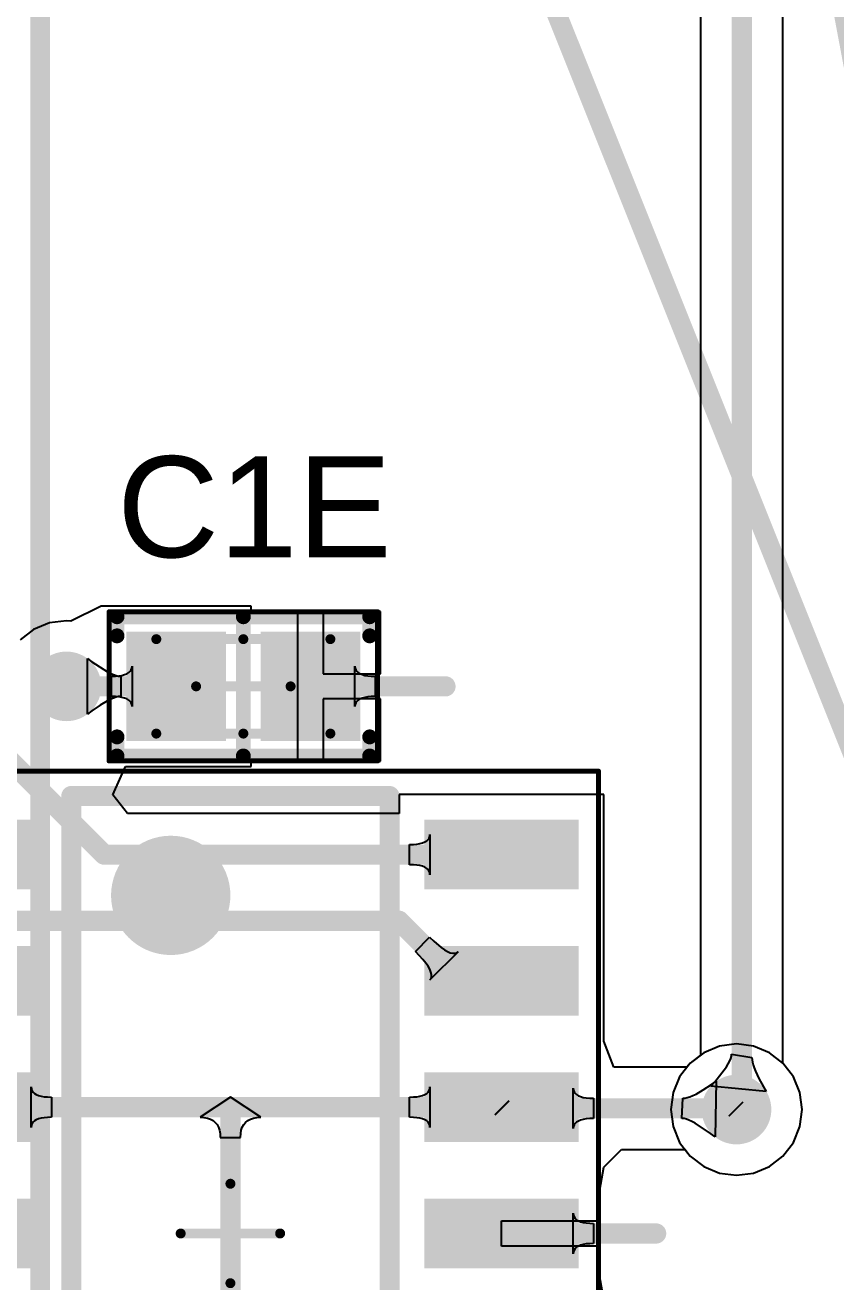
# Model space of a CAD drawing. Header units: inches. Extents: x -0.14 to 3.29, y -0.08 to 7.88.
# Drawn here: x 1.5688 to 1.8897, y 2.9239 to 3.4215 of the extents above; entities that cross this region are included whole.
import ezdxf

# ---------------------------------------------------------------- set-up
doc = ezdxf.new("R2010")
doc.units = ezdxf.units.IN
doc.header["$MEASUREMENT"] = 0
for name, color, linetype in [('Bottom Layer', 5, 'Continuous'), ('PCBD Notes', 76, 'Continuous'), ('Top 3D Body', 56, 'Continuous'), ('Top Courtyard', 56, 'Continuous'), ('Top Layer', 1, 'Continuous'), ('Top Overlay', 2, 'Continuous'), ('Top Paste', 8, 'Continuous'), ('Top Solder', 216, 'Continuous'), ('Via Holes', 16, 'Continuous')]:
    doc.layers.add(name, color=color, linetype=linetype)
doc.styles.add('Arial', font='', dxfattribs={"height": 0.2})
doc.styles.get('Arial').set_extended_font_data('Arial')

# ---------------------------------------------------------------- blocks, each defined once
blk = doc.blocks.new('34355DA5_B1DA_47C2_A88A_ECF82120A4F7_255')
at = {"layer": 'Top Layer'}
for points in [[(-0.13583, 0.13819), (-0.13583, 0.16181), (-0.07874, 0.16181), (-0.07874, 0.13819)], [(0.07874, 0.13819), (0.07874, 0.16181), (0.13583, 0.16181), (0.13583, 0.13819)], [(-0.13583, 0.08819), (-0.13583, 0.11181), (-0.07874, 0.11181), (-0.07874, 0.08819)], [(0.07874, 0.08819), (0.07874, 0.11181), (0.13583, 0.11181), (0.13583, 0.08819)], [(-0.13583, 0.03819), (-0.13583, 0.06181), (-0.07874, 0.06181), (-0.07874, 0.03819)], [(0.07874, 0.03819), (0.07874, 0.06181), (0.13583, 0.06181), (0.13583, 0.03819)], [(-0.13583, -0.01181), (-0.13583, 0.01181), (-0.07874, 0.01181), (-0.07874, -0.01181)], [(0.07874, -0.01181), (0.07874, 0.01181), (0.13583, 0.01181), (0.13583, -0.01181)], [(-0.13583, -0.06181), (-0.13583, -0.03819), (-0.07874, -0.03819), (-0.07874, -0.06181)], [(0.07874, -0.06181), (0.07874, -0.03819), (0.13583, -0.03819), (0.13583, -0.06181)], [(-0.13583, -0.11181), (-0.13583, -0.08819), (-0.07874, -0.08819), (-0.07874, -0.11181)], [(0.07874, -0.11181), (0.07874, -0.08819), (0.13583, -0.08819), (0.13583, -0.11181)], [(-0.13583, -0.16181), (-0.13583, -0.13819), (-0.07874, -0.13819), (-0.07874, -0.16181)], [(0.07874, -0.16181), (0.07874, -0.13819), (0.13583, -0.13819), (0.13583, -0.16181)]]:
    blk.add_hatch(color=1, dxfattribs=at).paths.add_polyline_path(points)
at = {"layer": 'Top Paste'}
for points in [[(-0.13583, 0.13819), (-0.13583, 0.16181), (-0.07874, 0.16181), (-0.07874, 0.13819)], [(0.07874, 0.13819), (0.07874, 0.16181), (0.13583, 0.16181), (0.13583, 0.13819)], [(-0.13583, 0.08819), (-0.13583, 0.11181), (-0.07874, 0.11181), (-0.07874, 0.08819)], [(0.07874, 0.08819), (0.07874, 0.11181), (0.13583, 0.11181), (0.13583, 0.08819)], [(-0.13583, 0.03819), (-0.13583, 0.06181), (-0.07874, 0.06181), (-0.07874, 0.03819)], [(0.07874, 0.03819), (0.07874, 0.06181), (0.13583, 0.06181), (0.13583, 0.03819)], [(-0.13583, -0.01181), (-0.13583, 0.01181), (-0.07874, 0.01181), (-0.07874, -0.01181)], [(0.07874, -0.01181), (0.07874, 0.01181), (0.13583, 0.01181), (0.13583, -0.01181)], [(-0.13583, -0.06181), (-0.13583, -0.03819), (-0.07874, -0.03819), (-0.07874, -0.06181)], [(0.07874, -0.06181), (0.07874, -0.03819), (0.13583, -0.03819), (0.13583, -0.06181)], [(-0.13583, -0.11181), (-0.13583, -0.08819), (-0.07874, -0.08819), (-0.07874, -0.11181)], [(0.07874, -0.11181), (0.07874, -0.08819), (0.13583, -0.08819), (0.13583, -0.11181)], [(-0.13583, -0.16181), (-0.13583, -0.13819), (-0.07874, -0.13819), (-0.07874, -0.16181)], [(0.07874, -0.16181), (0.07874, -0.13819), (0.13583, -0.13819), (0.13583, -0.16181)]]:
    blk.add_hatch(color=8, dxfattribs=at).paths.add_polyline_path(points)
at = {"layer": 'Top Solder'}
for points in [[(-0.13779, 0.13622), (-0.13779, 0.16378), (-0.07677, 0.16378), (-0.07677, 0.13622)], [(0.07677, 0.13622), (0.07677, 0.16378), (0.1378, 0.16378), (0.1378, 0.13622)], [(-0.13779, 0.08622), (-0.13779, 0.11378), (-0.07677, 0.11378), (-0.07677, 0.08622)], [(0.07677, 0.08622), (0.07677, 0.11378), (0.1378, 0.11378), (0.1378, 0.08622)], [(-0.13779, 0.03622), (-0.13779, 0.06378), (-0.07677, 0.06378), (-0.07677, 0.03622)], [(0.07677, 0.03622), (0.07677, 0.06378), (0.1378, 0.06378), (0.1378, 0.03622)], [(-0.13779, -0.01378), (-0.13779, 0.01378), (-0.07677, 0.01378), (-0.07677, -0.01378)], [(0.07677, -0.01378), (0.07677, 0.01378), (0.1378, 0.01378), (0.1378, -0.01378)], [(-0.13779, -0.06378), (-0.13779, -0.03622), (-0.07677, -0.03622), (-0.07677, -0.06378)], [(0.07677, -0.06378), (0.07677, -0.03622), (0.1378, -0.03622), (0.1378, -0.06378)], [(-0.13779, -0.11378), (-0.13779, -0.08622), (-0.07677, -0.08622), (-0.07677, -0.11378)], [(0.07677, -0.11378), (0.07677, -0.08622), (0.1378, -0.08622), (0.1378, -0.11378)], [(-0.13779, -0.16378), (-0.13779, -0.13622), (-0.07677, -0.13622), (-0.07677, -0.16378)], [(0.07677, -0.16378), (0.07677, -0.13622), (0.1378, -0.13622), (0.1378, -0.16378)]]:
    blk.add_hatch(color=216, dxfattribs=at).paths.add_polyline_path(points)
at = {"layer": 'Top Courtyard'}
for points in [[(-0.14567, 0.18307, 0.00197, 0.00197, 0), (0.14567, 0.18307, 0.00197, 0.00197, 0)], [(-0.14567, -0.18307, 0.00197, 0.00197, 0), (-0.14567, 0.18307, 0.00197, 0.00197, 0)], [(0.14567, -0.18307, 0.00197, 0.00197, 0), (0.14567, 0.18307, 0.00197, 0.00197, 0)], [(0, -0.01968, 0.00394, 0.00394, 0), (0, 0.01969, 0.00394, 0.00394, 0)], [(-0.01968, 0, 0.00394, 0.00394, 0), (0.01969, 0, 0.00394, 0.00394, 0)], [(-0.14567, -0.18307, 0.00197, 0.00197, 0), (0.14567, -0.18307, 0.00197, 0.00197, 0)]]:
    blk.add_lwpolyline(points, format="xyseb", dxfattribs=at)
for points in [[(-0.14616, 0.18307, 0.000984, 0.000984, 1), (-0.14518, 0.18307, 0.000984, 0.000984, 1)], [(-0.14616, 0.18307, 0.000984, 0.000984, 1), (-0.14518, 0.18307, 0.000984, 0.000984, 1)], [(0.14518, 0.18307, 0.000984, 0.000984, 1), (0.14616, 0.18307, 0.000984, 0.000984, 1)], [(0.14518, 0.18307, 0.000984, 0.000984, 1), (0.14616, 0.18307, 0.000984, 0.000984, 1)], [(-0.00098, 0.01969, 0.00197, 0.00197, 1), (0.00099, 0.01969, 0.00197, 0.00197, 1)], [(-0.02067, 0, 0.00197, 0.00197, 1), (-0.0187, 0, 0.00197, 0.00197, 1)], [(0.0187, 0, 0.00197, 0.00197, 1), (0.02067, 0, 0.00197, 0.00197, 1)], [(-0.00098, -0.01968, 0.00197, 0.00197, 1), (0.00099, -0.01968, 0.00197, 0.00197, 1)], [(-0.14616, -0.18307, 0.000984, 0.000984, 1), (-0.14518, -0.18307, 0.000984, 0.000984, 1)], [(-0.14616, -0.18307, 0.000984, 0.000984, 1), (-0.14518, -0.18307, 0.000984, 0.000984, 1)], [(0.14518, -0.18307, 0.000984, 0.000984, 1), (0.14616, -0.18307, 0.000984, 0.000984, 1)], [(0.14518, -0.18307, 0.000984, 0.000984, 1), (0.14616, -0.18307, 0.000984, 0.000984, 1)]]:
    blk.add_lwpolyline(points, format="xyseb", close=True, dxfattribs=at)
at = {"layer": 'Top Overlay'}
for points in [[(-0.10236, 0.18346, 0.00984, 0.00984, 1), (-0.1122, 0.18346, 0.00984, 0.00984, 1)], [(-0.11467, 0.18346, 0.00492, 0.00492, 1), (-0.10974, 0.18346, 0.00492, 0.00492, 1)], [(-0.10482, 0.18346, 0.00492, 0.00492, 1), (-0.0999, 0.18346, 0.00492, 0.00492, 1)], [(-0.06496, 0.17323, 0.00394, 0.00394, 1), (-0.06102, 0.17323, 0.00394, 0.00394, 1)], [(-0.06496, 0.17323, 0.00394, 0.00394, 1), (-0.06102, 0.17323, 0.00394, 0.00394, 1)], [(0.06103, 0.17323, 0.00394, 0.00394, 1), (0.06496, 0.17323, 0.00394, 0.00394, 1)], [(0.06103, 0.17323, 0.00394, 0.00394, 1), (0.06496, 0.17323, 0.00394, 0.00394, 1)], [(-0.01181, 0.13386, 0.02362, 0.02362, 1), (-0.03543, 0.13386, 0.02362, 0.02362, 1)], [(-0.04134, 0.13386, 0.01181, 0.01181, 1), (-0.02953, 0.13386, 0.01181, 0.01181, 1)], [(-0.01772, 0.13386, 0.01181, 0.01181, 1), (-0.00591, 0.13386, 0.01181, 0.01181, 1)], [(-0.06496, -0.17323, 0.00394, 0.00394, 1), (-0.06102, -0.17323, 0.00394, 0.00394, 1)], [(-0.06496, -0.17323, 0.00394, 0.00394, 1), (-0.06102, -0.17323, 0.00394, 0.00394, 1)], [(0.06103, -0.17323, 0.00394, 0.00394, 1), (0.06496, -0.17323, 0.00394, 0.00394, 1)], [(0.06103, -0.17323, 0.00394, 0.00394, 1), (0.06496, -0.17323, 0.00394, 0.00394, 1)]]:
    blk.add_lwpolyline(points, format="xyseb", close=True, dxfattribs=at)
for points in [[(-0.06299, 0.17323, 0.00787, 0.00787, 0), (0.06299, 0.17323, 0.00787, 0.00787, 0)], [(-0.06299, -0.17323, 0.00787, 0.00787, 0), (-0.06299, 0.17323, 0.00787, 0.00787, 0)], [(0.06299, -0.17323, 0.00787, 0.00787, 0), (0.06299, 0.17323, 0.00787, 0.00787, 0)], [(-0.06299, -0.17323, 0.00787, 0.00787, 0), (0.06299, -0.17323, 0.00787, 0.00787, 0)]]:
    blk.add_lwpolyline(points, format="xyseb", dxfattribs=at)
blk = doc.blocks.new('CAP_0603_1608_470')
at = {"layer": 'Top Layer'}
for points in [[(-0.04429, -0.01969), (-0.04429, 0.01968), (-0.00886, 0.01968), (-0.00886, -0.01969)], [(0.00886, -0.01969), (0.00886, 0.01968), (0.04429, 0.01968), (0.04429, -0.01969)]]:
    blk.add_hatch(color=1, dxfattribs=at).paths.add_polyline_path(points)
at = {"layer": 'Top Paste'}
for points in [[(-0.04429, -0.01969), (-0.04429, 0.01968), (-0.00886, 0.01968), (-0.00886, -0.01969)], [(0.00886, -0.01969), (0.00886, 0.01968), (0.04429, 0.01968), (0.04429, -0.01969)]]:
    blk.add_hatch(color=8, dxfattribs=at).paths.add_polyline_path(points)
at = {"layer": 'Top Solder'}
for points in [[(-0.04626, -0.02165), (-0.04626, 0.02165), (-0.00689, 0.02165), (-0.00689, -0.02165)], [(0.00689, -0.02165), (0.00689, 0.02165), (0.04626, 0.02165), (0.04626, -0.02165)]]:
    blk.add_hatch(color=216, dxfattribs=at).paths.add_polyline_path(points)
at = {"layer": 'Top 3D Body'}
for points in [[(-0.03445, 0.0187, 0.00394, 0.00394, 0), (0.03445, 0.0187, 0.00394, 0.00394, 0)], [(-0.03445, -0.0187, 0.00394, 0.00394, 0), (-0.03445, 0.0187, 0.00394, 0.00394, 0)], [(0.03445, -0.0187, 0.00394, 0.00394, 0), (0.03445, 0.0187, 0.00394, 0.00394, 0)], [(-0.03445, -0.0187, 0.00394, 0.00394, 0), (0.03445, -0.0187, 0.00394, 0.00394, 0)]]:
    blk.add_lwpolyline(points, format="xyseb", dxfattribs=at)
for points in [[(-0.03543, 0.0187, 0.00197, 0.00197, 1), (-0.03346, 0.0187, 0.00197, 0.00197, 1)], [(-0.03543, 0.0187, 0.00197, 0.00197, 1), (-0.03346, 0.0187, 0.00197, 0.00197, 1)], [(0.03347, 0.0187, 0.00197, 0.00197, 1), (0.03543, 0.0187, 0.00197, 0.00197, 1)], [(0.03347, 0.0187, 0.00197, 0.00197, 1), (0.03543, 0.0187, 0.00197, 0.00197, 1)], [(-0.03543, -0.0187, 0.00197, 0.00197, 1), (-0.03346, -0.0187, 0.00197, 0.00197, 1)], [(-0.03543, -0.0187, 0.00197, 0.00197, 1), (-0.03346, -0.0187, 0.00197, 0.00197, 1)], [(0.03347, -0.0187, 0.00197, 0.00197, 1), (0.03543, -0.0187, 0.00197, 0.00197, 1)], [(0.03347, -0.0187, 0.00197, 0.00197, 1), (0.03543, -0.0187, 0.00197, 0.00197, 1)]]:
    blk.add_lwpolyline(points, format="xyseb", close=True, dxfattribs=at)
at = {"layer": 'Top Courtyard'}
for points in [[(-0.05315, 0.02953, 0.00197, 0.00197, 0), (0.05315, 0.02953, 0.00197, 0.00197, 0)], [(-0.05315, -0.02953, 0.00197, 0.00197, 0), (-0.05315, 0.02953, 0.00197, 0.00197, 0)], [(0.05315, -0.02953, 0.00197, 0.00197, 0), (0.05315, 0.02953, 0.00197, 0.00197, 0)], [(0, -0.0187, 0.00394, 0.00394, 0), (0, 0.0187, 0.00394, 0.00394, 0)], [(-0.0187, 0, 0.00394, 0.00394, 0), (0.0187, 0, 0.00394, 0.00394, 0)], [(-0.05315, -0.02953, 0.00197, 0.00197, 0), (0.05315, -0.02953, 0.00197, 0.00197, 0)]]:
    blk.add_lwpolyline(points, format="xyseb", dxfattribs=at)
for points in [[(-0.05364, 0.02953, 0.000984, 0.000984, 1), (-0.05266, 0.02953, 0.000984, 0.000984, 1)], [(-0.05364, 0.02953, 0.000984, 0.000984, 1), (-0.05266, 0.02953, 0.000984, 0.000984, 1)], [(0.05266, 0.02953, 0.000984, 0.000984, 1), (0.05364, 0.02953, 0.000984, 0.000984, 1)], [(0.05266, 0.02953, 0.000984, 0.000984, 1), (0.05364, 0.02953, 0.000984, 0.000984, 1)], [(-0.00098, 0.0187, 0.00197, 0.00197, 1), (0.00099, 0.0187, 0.00197, 0.00197, 1)], [(-0.01968, 0, 0.00197, 0.00197, 1), (-0.01772, 0, 0.00197, 0.00197, 1)], [(0.01772, 0, 0.00197, 0.00197, 1), (0.01969, 0, 0.00197, 0.00197, 1)], [(-0.00098, -0.0187, 0.00197, 0.00197, 1), (0.00099, -0.0187, 0.00197, 0.00197, 1)], [(-0.05364, -0.02953, 0.000984, 0.000984, 1), (-0.05266, -0.02953, 0.000984, 0.000984, 1)], [(-0.05364, -0.02953, 0.000984, 0.000984, 1), (-0.05266, -0.02953, 0.000984, 0.000984, 1)], [(0.05266, -0.02953, 0.000984, 0.000984, 1), (0.05364, -0.02953, 0.000984, 0.000984, 1)], [(0.05266, -0.02953, 0.000984, 0.000984, 1), (0.05364, -0.02953, 0.000984, 0.000984, 1)]]:
    blk.add_lwpolyline(points, format="xyseb", close=True, dxfattribs=at)
at = {"layer": 'Top Overlay'}
for points in [[(-0.05, 0.02, 0.00591, 0.00591, 0), (-0.05, 0.02756, 0.00591, 0.00591, 0)], [(-0.05, 0.02756, 0.00591, 0.00591, 0), (0.05, 0.02756, 0.00591, 0.00591, 0)], [(0, -0.02756, 0.00591, 0.00591, 0), (0, 0.02756, 0.00591, 0.00591, 0)], [(0.05, 0.02, 0.00591, 0.00591, 0), (0.05, 0.02756, 0.00591, 0.00591, 0)], [(-0.05, -0.02756, 0.00591, 0.00591, 0), (-0.05, -0.02, 0.00591, 0.00591, 0)], [(0.05, -0.02756, 0.00591, 0.00591, 0), (0.05, -0.02, 0.00591, 0.00591, 0)], [(-0.05, -0.02756, 0.00591, 0.00591, 0), (0.05, -0.02756, 0.00591, 0.00591, 0)]]:
    blk.add_lwpolyline(points, format="xyseb", dxfattribs=at)
for points in [[(-0.05147, 0.02756, 0.00295, 0.00295, 1), (-0.04852, 0.02756, 0.00295, 0.00295, 1)], [(-0.05147, 0.02756, 0.00295, 0.00295, 1), (-0.04852, 0.02756, 0.00295, 0.00295, 1)], [(-0.00147, 0.02756, 0.00295, 0.00295, 1), (0.00148, 0.02756, 0.00295, 0.00295, 1)], [(0.04853, 0.02756, 0.00295, 0.00295, 1), (0.05148, 0.02756, 0.00295, 0.00295, 1)], [(0.04853, 0.02756, 0.00295, 0.00295, 1), (0.05148, 0.02756, 0.00295, 0.00295, 1)], [(-0.05147, 0.02, 0.00295, 0.00295, 1), (-0.04852, 0.02, 0.00295, 0.00295, 1)], [(0.04853, 0.02, 0.00295, 0.00295, 1), (0.05148, 0.02, 0.00295, 0.00295, 1)], [(-0.05147, -0.02, 0.00295, 0.00295, 1), (-0.04852, -0.02, 0.00295, 0.00295, 1)], [(0.04853, -0.02, 0.00295, 0.00295, 1), (0.05148, -0.02, 0.00295, 0.00295, 1)], [(-0.05147, -0.02756, 0.00295, 0.00295, 1), (-0.04852, -0.02756, 0.00295, 0.00295, 1)], [(-0.05147, -0.02756, 0.00295, 0.00295, 1), (-0.04852, -0.02756, 0.00295, 0.00295, 1)], [(-0.00147, -0.02756, 0.00295, 0.00295, 1), (0.00148, -0.02756, 0.00295, 0.00295, 1)], [(0.04853, -0.02756, 0.00295, 0.00295, 1), (0.05148, -0.02756, 0.00295, 0.00295, 1)], [(0.04853, -0.02756, 0.00295, 0.00295, 1), (0.05148, -0.02756, 0.00295, 0.00295, 1)]]:
    blk.add_lwpolyline(points, format="xyseb", close=True, dxfattribs=at)

msp = doc.modelspace()

# ---------------------------------------------------------------- hatches: boundary and pattern name
at = {"layer": 'Bottom Layer'}
h = msp.add_hatch(color=5, dxfattribs=at)
edge = h.paths.add_edge_path()
edge.add_arc((1.5852, 3.15968), 0.01378, 0, 360)
h = msp.add_hatch(color=5, dxfattribs=at)
edge = h.paths.add_edge_path()
edge.add_arc((1.85039, 2.99213), 0.01378, 0, 360)
at = {"layer": 'Top Layer'}
h = msp.add_hatch(color=1, dxfattribs=at)
edge = h.paths.add_edge_path()
edge.add_arc((1.5852, 3.15968), 0.01378, 0, 360)
h = msp.add_hatch(color=1, dxfattribs=at)
edge = h.paths.add_edge_path()
edge.add_arc((1.85039, 2.99213), 0.01378, 0, 360)
at = {"layer": 'Via Holes'}
h = msp.add_hatch(color=7, dxfattribs=at)
edge = h.paths.add_edge_path()
edge.add_arc((1.5852, 3.15968), 0.00689, 0, 360)
h = msp.add_hatch(color=7, dxfattribs=at)
edge = h.paths.add_edge_path()
edge.add_arc((1.85039, 2.99213), 0.00689, 0, 360)

# ---------------------------------------------------------------- linework, layer by layer
at = {"layer": 'Bottom Layer'}
for p, q in [((1.83615, 3.97546), (1.83615, 3.01369)), ((1.86877, 3.01052), (1.86877, 3.97546)), ((1.83201, 3.01051), (1.82788, 3.00513)), ((1.83615, 3.01369), (1.83201, 3.01051)), ((1.84639, 3.0091), (1.84714, 3.0103)), ((1.84714, 3.0103), (1.84772, 3.0114)), ((1.84772, 3.0114), (1.84813, 3.01239)), ((1.84813, 3.01239), (1.84838, 3.01327)), ((1.84838, 3.01327), (1.84846, 3.01404)), ((1.84846, 3.01404), (1.85646, 3.01277)), ((1.85646, 3.01277), (1.85652, 3.01188)), ((1.85652, 3.01188), (1.85669, 3.01089)), ((1.85669, 3.01089), (1.85697, 3.0098)), ((1.86878, 3.01051), (1.86877, 3.01052)), ((1.87291, 3.00513), (1.86878, 3.01051)), ((1.84177, 3.00316), (1.84639, 3.0091)), ((1.85697, 3.0098), (1.85737, 3.00861)), ((1.85737, 3.00861), (1.85788, 3.00732)), ((1.85788, 3.00732), (1.85924, 3.00443)), ((1.82788, 3.00513), (1.82528, 2.99886)), ((1.8402, 3.0014), (1.84177, 3.00316)), ((1.86214, 2.99933), (1.8402, 3.0014)), ((1.85924, 3.00443), (1.86106, 3.00113)), ((1.86106, 3.00113), (1.86214, 2.99933)), ((1.87551, 2.99886), (1.87291, 3.00513)), ((1.82528, 2.99886), (1.82439, 2.99213)), ((1.8764, 2.99213), (1.87551, 2.99886)), ((1.82439, 2.99213), (1.82528, 2.9854)), ((1.87551, 2.9854), (1.8764, 2.99213)), ((1.82528, 2.9854), (1.82788, 2.97912)), ((1.87291, 2.97912), (1.87551, 2.9854)), ((1.82788, 2.97912), (1.83201, 2.97374)), ((1.86878, 2.97374), (1.87291, 2.97912)), ((1.83201, 2.97374), (1.83739, 2.96961)), ((1.86339, 2.96961), (1.86878, 2.97374)), ((1.83739, 2.96961), (1.84366, 2.96701)), ((1.84366, 2.96701), (1.85039, 2.96612)), ((1.85039, 2.96612), (1.85712, 2.96701)), ((1.85712, 2.96701), (1.86339, 2.96961))]:
    msp.add_line(p, q, dxfattribs=at)
for points in [[(1.85246, 2.99419, 0.008, 0.008, 0), (1.85246, 3.99543, 0.008, 0.008, 0)], [(1.85039, 2.99213, 0.008, 0.008, 0), (1.85246, 2.99419, 0.008, 0.008, 0)]]:
    msp.add_lwpolyline(points, format="xyseb", dxfattribs=at)
for points in [[(1.84839, 2.99213, 0.004, 0.004, 1), (1.85239, 2.99213, 0.004, 0.004, 1)], [(1.85046, 2.99419, 0.004, 0.004, 1), (1.85446, 2.99419, 0.004, 0.004, 1)], [(1.85046, 2.99419, 0.004, 0.004, 1), (1.85446, 2.99419, 0.004, 0.004, 1)]]:
    msp.add_lwpolyline(points, format="xyseb", close=True, dxfattribs=at)
at = {"layer": 'PCBD Notes'}
for points in [[(0, 7.87402, 0.00787, 0.00787, 0), (3.14961, 0, 0.00787, 0.00787, 0)], [(1.08268, 7.73622, 0.00787, 0.00787, 0), (2.06693, 2.5, 0.00787, 0.00787, 0)], [(1.5748, 2.1, 0.00787, 0.00787, 0), (1.5748, 5.93701, 0.00787, 0.00787, 0)]]:
    msp.add_lwpolyline(points, format="xyseb", dxfattribs=at)
at = {"layer": 'Top Layer'}
for p, q in [((1.59891, 3.19137), (1.58691, 3.18546)), ((1.65834, 3.19137), (1.59891, 3.19137)), ((1.59891, 3.19137), (1.59891, 3.19137)), ((1.65834, 3.18937), (1.65834, 3.19137)), ((1.67677, 3.18937), (1.65834, 3.18937)), ((1.67677, 3.15968), (1.67677, 3.18937)), ((1.70949, 3.18937), (1.68677, 3.18937)), ((1.68677, 3.18937), (1.68677, 3.16468)), ((1.70949, 3.16468), (1.70949, 3.18937)), ((1.57847, 3.1848), (1.5722, 3.1822)), ((1.5852, 3.18569), (1.57847, 3.1848)), ((1.58691, 3.18546), (1.5852, 3.18569)), ((1.5722, 3.1822), (1.56681, 3.17807)), ((1.59347, 3.14867), (1.59347, 3.1707)), ((1.59347, 3.1707), (1.59529, 3.16937)), ((1.59529, 3.16937), (1.60144, 3.16544)), ((1.60144, 3.16544), (1.6027, 3.16481)), ((1.6027, 3.16481), (1.60386, 3.16432)), ((1.60822, 3.16432), (1.60912, 3.16468)), ((1.60912, 3.16468), (1.60985, 3.16512)), ((1.60985, 3.16512), (1.61041, 3.16564)), ((1.61041, 3.16564), (1.61082, 3.16624)), ((1.61082, 3.16624), (1.61106, 3.16692)), ((1.61106, 3.16692), (1.61115, 3.16768)), ((1.61115, 3.16768), (1.61115, 3.15168)), ((1.68677, 3.16468), (1.70949, 3.16468)), ((1.69937, 3.15168), (1.69937, 3.16768)), ((1.69937, 3.16768), (1.69945, 3.16692)), ((1.69945, 3.16692), (1.69969, 3.16624)), ((1.69969, 3.16624), (1.70009, 3.16564)), ((1.70009, 3.16564), (1.70065, 3.16512)), ((1.70065, 3.16512), (1.70137, 3.16468)), ((1.70137, 3.16468), (1.70225, 3.16432)), ((1.60303, 3.16368), (1.60457, 3.16372)), ((1.60303, 3.15568), (1.60303, 3.16368)), ((1.60386, 3.16432), (1.6049, 3.16396)), ((1.60457, 3.16372), (1.60595, 3.16384)), ((1.6049, 3.16396), (1.60583, 3.16375)), ((1.60583, 3.16375), (1.60665, 3.16368)), ((1.60595, 3.16384), (1.60717, 3.16404)), ((1.60665, 3.16368), (1.60665, 3.15568)), ((1.60717, 3.16404), (1.60822, 3.16432)), ((1.67677, 3.13), (1.67677, 3.15968)), ((1.70225, 3.16432), (1.70329, 3.16404)), ((1.70329, 3.16404), (1.70449, 3.16384)), ((1.70449, 3.16384), (1.70585, 3.16372)), ((1.70585, 3.16372), (1.70737, 3.16368)), ((1.70737, 3.16368), (1.70737, 3.15568)), ((1.6027, 3.15456), (1.60144, 3.15393)), ((1.60386, 3.15505), (1.6027, 3.15456)), ((1.60457, 3.15564), (1.60303, 3.15568)), ((1.6049, 3.1554), (1.60386, 3.15505)), ((1.60595, 3.15552), (1.60457, 3.15564)), ((1.60583, 3.15561), (1.6049, 3.1554)), ((1.60665, 3.15568), (1.60583, 3.15561)), ((1.60717, 3.15532), (1.60595, 3.15552)), ((1.60822, 3.15504), (1.60717, 3.15532)), ((1.60912, 3.15468), (1.60822, 3.15504)), ((1.60985, 3.15424), (1.60912, 3.15468)), ((1.70949, 3.15468), (1.68677, 3.15468)), ((1.68677, 3.15468), (1.68677, 3.13)), ((1.70137, 3.15468), (1.70065, 3.15424)), ((1.70225, 3.15504), (1.70137, 3.15468)), ((1.70329, 3.15532), (1.70225, 3.15504)), ((1.70449, 3.15552), (1.70329, 3.15532)), ((1.70585, 3.15564), (1.70449, 3.15552)), ((1.70737, 3.15568), (1.70585, 3.15564)), ((1.70949, 3.13), (1.70949, 3.15468)), ((1.59529, 3.15), (1.59347, 3.14867)), ((1.59858, 3.15225), (1.59529, 3.15)), ((1.60144, 3.15393), (1.59858, 3.15225)), ((1.61041, 3.15372), (1.60985, 3.15424)), ((1.61082, 3.15312), (1.61041, 3.15372)), ((1.61106, 3.15244), (1.61082, 3.15312)), ((1.61115, 3.15168), (1.61106, 3.15244)), ((1.69945, 3.15244), (1.69937, 3.15168)), ((1.69969, 3.15312), (1.69945, 3.15244)), ((1.70009, 3.15372), (1.69969, 3.15312)), ((1.70065, 3.15424), (1.70009, 3.15372)), ((1.65834, 3.128), (1.65834, 3.13)), ((1.65834, 3.13), (1.67677, 3.13)), ((1.68677, 3.13), (1.70949, 3.13)), ((1.60356, 3.11669), (1.60855, 3.128)), ((1.60855, 3.128), (1.65834, 3.128)), ((1.60933, 3.10938), (1.60356, 3.11669)), ((1.79791, 3.11688), (1.71682, 3.11688)), ((1.71682, 3.11688), (1.71682, 3.10938)), ((1.79791, 3.06926), (1.79791, 3.11688)), ((1.71682, 3.10938), (1.60933, 3.10938)), ((1.72873, 3.09963), (1.72898, 3.10031)), ((1.72898, 3.10031), (1.72906, 3.10107)), ((1.72906, 3.10107), (1.72906, 3.08507)), ((1.72094, 3.09707), (1.72248, 3.09711)), ((1.72094, 3.08907), (1.72094, 3.09707)), ((1.72248, 3.09711), (1.72386, 3.09723)), ((1.72386, 3.09723), (1.72508, 3.09743)), ((1.72508, 3.09743), (1.72614, 3.09771)), ((1.72614, 3.09771), (1.72703, 3.09807)), ((1.72703, 3.09807), (1.72776, 3.09851)), ((1.72776, 3.09851), (1.72833, 3.09903)), ((1.72833, 3.09903), (1.72873, 3.09963)), ((1.72248, 3.08903), (1.72094, 3.08907)), ((1.72386, 3.08891), (1.72248, 3.08903)), ((1.72508, 3.08871), (1.72386, 3.08891)), ((1.72614, 3.08843), (1.72508, 3.08871)), ((1.72703, 3.08807), (1.72614, 3.08843)), ((1.72776, 3.08763), (1.72703, 3.08807)), ((1.72833, 3.08711), (1.72776, 3.08763)), ((1.72873, 3.08651), (1.72833, 3.08711)), ((1.72898, 3.08583), (1.72873, 3.08651)), ((1.72906, 3.08507), (1.72898, 3.08583)), ((1.79791, 3.06688), (1.79791, 3.06926)), ((1.79791, 3.06926), (1.79791, 3.06926)), ((1.79791, 3.05726), (1.79791, 3.06688)), ((1.79791, 3.06688), (1.79791, 3.06688)), ((1.72328, 3.05476), (1.72894, 3.06042)), ((1.72894, 3.06042), (1.73059, 3.05882)), ((1.73059, 3.05882), (1.73355, 3.05631)), ((1.73355, 3.05631), (1.73485, 3.05539)), ((1.73485, 3.05539), (1.73604, 3.0547)), ((1.79791, 3.02888), (1.79791, 3.05726)), ((1.72625, 3.05157), (1.72328, 3.05476)), ((1.72739, 3.05015), (1.72625, 3.05157)), ((1.72831, 3.04885), (1.72739, 3.05015)), ((1.74025, 3.05464), (1.72906, 3.04345)), ((1.73604, 3.0547), (1.73711, 3.05424)), ((1.73711, 3.05424), (1.73807, 3.054)), ((1.73807, 3.054), (1.73891, 3.05399)), ((1.73891, 3.05399), (1.73964, 3.0542)), ((1.73964, 3.0542), (1.74025, 3.05464)), ((1.729, 3.04766), (1.72831, 3.04885)), ((1.72946, 3.04659), (1.729, 3.04766)), ((1.7297, 3.04563), (1.72946, 3.04659)), ((1.72971, 3.04479), (1.7297, 3.04563)), ((1.72906, 3.04345), (1.7295, 3.04406)), ((1.7295, 3.04406), (1.72971, 3.04479)), ((1.79791, 3.01926), (1.79791, 3.02888)), ((1.80189, 3.00891), (1.79791, 3.01926)), ((1.84366, 3.01724), (1.83739, 3.01464)), ((1.85039, 3.01813), (1.84366, 3.01724)), ((1.85712, 3.01724), (1.85039, 3.01813)), ((1.86339, 3.01464), (1.85712, 3.01724)), ((1.83201, 3.01051), (1.83078, 3.00891)), ((1.83739, 3.01464), (1.83201, 3.01051)), ((1.86878, 3.01051), (1.86339, 3.01464)), ((1.87291, 3.00513), (1.86878, 3.01051)), ((1.83078, 3.00891), (1.80189, 3.00891)), ((1.57122, 2.98507), (1.57122, 3.00107)), ((1.57122, 3.00107), (1.5713, 3.00031)), ((1.5713, 3.00031), (1.57154, 2.99963)), ((1.72873, 2.99963), (1.72898, 3.00031)), ((1.72898, 3.00031), (1.72906, 3.00107)), ((1.72906, 3.00107), (1.72906, 2.98507)), ((1.78579, 2.9846), (1.78579, 3.0006)), ((1.78579, 3.0006), (1.78587, 2.99984)), ((1.83723, 2.99989), (1.84054, 3.00204)), ((1.84054, 3.00204), (1.84236, 3.00332)), ((1.84236, 3.00332), (1.84188, 2.98129)), ((1.87551, 2.99886), (1.87291, 3.00513)), ((1.57154, 2.99963), (1.57194, 2.99903)), ((1.57194, 2.99903), (1.5725, 2.99851)), ((1.5725, 2.99851), (1.57322, 2.99807)), ((1.57322, 2.99807), (1.5741, 2.99771)), ((1.5741, 2.99771), (1.57514, 2.99743)), ((1.57514, 2.99743), (1.57634, 2.99723)), ((1.57634, 2.99723), (1.5777, 2.99711)), ((1.5777, 2.99711), (1.57922, 2.99707)), ((1.57922, 2.99707), (1.57922, 2.98907)), ((1.65008, 2.99707), (1.63808, 2.98907)), ((1.66208, 2.98907), (1.65008, 2.99707)), ((1.65008, 2.99707), (1.65008, 2.99707)), ((1.65008, 2.99707), (1.65008, 2.99707)), ((1.65008, 2.99707), (1.65008, 2.99707)), ((1.65008, 2.99707), (1.65008, 2.99707)), ((1.65008, 2.99707), (1.65008, 2.99707)), ((1.65008, 2.99707), (1.65008, 2.99707)), ((1.65008, 2.99707), (1.65008, 2.99707)), ((1.65008, 2.99707), (1.65008, 2.99707)), ((1.65008, 2.99707), (1.65008, 2.99707)), ((1.65008, 2.99707), (1.65008, 2.99707)), ((1.72094, 2.99707), (1.72248, 2.99711)), ((1.72094, 2.98907), (1.72094, 2.99707)), ((1.72248, 2.99711), (1.72386, 2.99723)), ((1.72386, 2.99723), (1.72508, 2.99743)), ((1.72508, 2.99743), (1.72614, 2.99771)), ((1.72614, 2.99771), (1.72703, 2.99807)), ((1.72703, 2.99807), (1.72776, 2.99851)), ((1.72776, 2.99851), (1.72833, 2.99903)), ((1.72833, 2.99903), (1.72873, 2.99963)), ((1.78587, 2.99984), (1.78611, 2.99916)), ((1.78611, 2.99916), (1.78651, 2.99856)), ((1.78651, 2.99856), (1.78707, 2.99804)), ((1.78707, 2.99804), (1.78779, 2.9976)), ((1.78779, 2.9976), (1.78867, 2.99724)), ((1.78867, 2.99724), (1.78971, 2.99696)), ((1.78971, 2.99696), (1.79091, 2.99676)), ((1.79091, 2.99676), (1.79227, 2.99664)), ((1.79227, 2.99664), (1.79379, 2.9966)), ((1.79379, 2.9966), (1.79379, 2.9886)), ((1.82881, 2.9886), (1.82909, 2.9966)), ((1.82909, 2.9966), (1.82993, 2.99667)), ((1.82993, 2.99667), (1.83087, 2.99687)), ((1.83087, 2.99687), (1.83193, 2.9972)), ((1.83193, 2.9972), (1.83309, 2.99767)), ((1.83309, 2.99767), (1.83436, 2.99828)), ((1.83436, 2.99828), (1.83723, 2.99989)), ((1.8764, 2.99213), (1.87551, 2.99886)), ((1.87551, 2.9854), (1.8764, 2.99213)), ((1.5713, 2.98583), (1.57122, 2.98507)), ((1.57154, 2.98651), (1.5713, 2.98583)), ((1.57194, 2.98711), (1.57154, 2.98651)), ((1.5725, 2.98763), (1.57194, 2.98711)), ((1.57322, 2.98807), (1.5725, 2.98763)), ((1.5741, 2.98843), (1.57322, 2.98807)), ((1.57514, 2.98871), (1.5741, 2.98843)), ((1.57634, 2.98891), (1.57514, 2.98871)), ((1.5777, 2.98903), (1.57634, 2.98891)), ((1.57922, 2.98907), (1.5777, 2.98903)), ((1.63808, 2.98907), (1.6396, 2.98899)), ((1.6396, 2.98899), (1.64096, 2.98875)), ((1.64096, 2.98875), (1.64216, 2.98835)), ((1.64216, 2.98835), (1.6432, 2.98779)), ((1.6432, 2.98779), (1.64408, 2.98707)), ((1.64408, 2.98707), (1.6448, 2.98619)), ((1.6448, 2.98619), (1.64536, 2.98515)), ((1.6548, 2.98515), (1.65536, 2.98619)), ((1.65536, 2.98619), (1.65608, 2.98707)), ((1.65608, 2.98707), (1.65696, 2.98779)), ((1.65696, 2.98779), (1.658, 2.98835)), ((1.658, 2.98835), (1.6592, 2.98875)), ((1.6592, 2.98875), (1.66056, 2.98899)), ((1.66056, 2.98899), (1.66208, 2.98907)), ((1.72248, 2.98903), (1.72094, 2.98907)), ((1.72386, 2.98891), (1.72248, 2.98903)), ((1.72508, 2.98871), (1.72386, 2.98891)), ((1.72614, 2.98843), (1.72508, 2.98871)), ((1.72703, 2.98807), (1.72614, 2.98843)), ((1.72776, 2.98763), (1.72703, 2.98807)), ((1.72833, 2.98711), (1.72776, 2.98763)), ((1.72873, 2.98651), (1.72833, 2.98711)), ((1.72898, 2.98583), (1.72873, 2.98651)), ((1.72906, 2.98507), (1.72898, 2.98583)), ((1.78587, 2.98536), (1.78579, 2.9846)), ((1.78611, 2.98604), (1.78587, 2.98536)), ((1.78651, 2.98664), (1.78611, 2.98604)), ((1.78707, 2.98716), (1.78651, 2.98664)), ((1.78779, 2.9876), (1.78707, 2.98716)), ((1.78867, 2.98796), (1.78779, 2.9876)), ((1.78971, 2.98824), (1.78867, 2.98796)), ((1.79091, 2.98844), (1.78971, 2.98824)), ((1.79227, 2.98856), (1.79091, 2.98844)), ((1.79379, 2.9886), (1.79227, 2.98856)), ((1.82961, 2.98853), (1.82881, 2.9886)), ((1.83053, 2.98831), (1.82961, 2.98853)), ((1.83156, 2.98794), (1.83053, 2.98831)), ((1.83271, 2.98743), (1.83156, 2.98794)), ((1.83396, 2.98677), (1.83271, 2.98743)), ((1.84008, 2.98268), (1.83396, 2.98677)), ((1.87291, 2.97912), (1.87551, 2.9854)), ((1.64536, 2.98515), (1.64576, 2.98395)), ((1.64576, 2.98395), (1.646, 2.98259)), ((1.646, 2.98259), (1.64608, 2.98107)), ((1.64608, 2.98107), (1.65408, 2.98107)), ((1.65408, 2.98107), (1.65416, 2.98259)), ((1.65416, 2.98259), (1.6544, 2.98395)), ((1.6544, 2.98395), (1.6548, 2.98515)), ((1.84188, 2.98129), (1.84008, 2.98268)), ((1.79791, 2.96926), (1.80493, 2.97628)), ((1.80493, 2.97628), (1.83005, 2.97628)), ((1.83005, 2.97628), (1.83201, 2.97374)), ((1.86878, 2.97374), (1.87291, 2.97912)), ((1.83201, 2.97374), (1.83739, 2.96961)), ((1.86339, 2.96961), (1.86878, 2.97374)), ((1.79591, 2.95809), (1.79791, 2.96926)), ((1.83739, 2.96961), (1.84366, 2.96701)), ((1.84366, 2.96701), (1.85039, 2.96612)), ((1.85039, 2.96612), (1.85712, 2.96701)), ((1.85712, 2.96701), (1.86339, 2.96961)), ((1.79591, 2.94807), (1.79591, 2.95809)), ((1.78579, 2.93507), (1.78579, 2.95107)), ((1.78579, 2.95107), (1.78587, 2.95031)), ((1.75736, 2.93807), (1.75736, 2.94807)), ((1.75736, 2.94807), (1.79591, 2.94807)), ((1.78587, 2.95031), (1.78611, 2.94963)), ((1.78611, 2.94963), (1.78651, 2.94903)), ((1.78651, 2.94903), (1.78707, 2.94851)), ((1.78707, 2.94851), (1.78779, 2.94807)), ((1.78779, 2.94807), (1.78867, 2.94771)), ((1.78867, 2.94771), (1.78971, 2.94743)), ((1.78971, 2.94743), (1.79091, 2.94723)), ((1.79091, 2.94723), (1.79227, 2.94711)), ((1.79227, 2.94711), (1.79379, 2.94707)), ((1.79379, 2.94707), (1.79379, 2.93907)), ((1.79591, 2.93807), (1.75736, 2.93807)), ((1.78587, 2.93583), (1.78579, 2.93507)), ((1.78611, 2.93651), (1.78587, 2.93583)), ((1.78651, 2.93711), (1.78611, 2.93651)), ((1.78707, 2.93763), (1.78651, 2.93711)), ((1.78779, 2.93807), (1.78707, 2.93763)), ((1.78867, 2.93843), (1.78779, 2.93807)), ((1.78971, 2.93871), (1.78867, 2.93843)), ((1.79091, 2.93891), (1.78971, 2.93871)), ((1.79227, 2.93903), (1.79091, 2.93891)), ((1.79379, 2.93907), (1.79227, 2.93903)), ((1.79591, 2.92805), (1.79591, 2.93807)), ((1.79791, 2.91688), (1.79591, 2.92805))]:
    msp.add_line(p, q, dxfattribs=at)
for points in [[(1.49173, 3.20146, 0.008, 0.008, 0), (1.60012, 3.09307, 0.008, 0.008, 0)], [(1.5852, 3.15968, 0.008, 0.008, 0), (1.62862, 3.15968, 0.008, 0.008, 0)], [(1.68177, 3.15968, 0.008, 0.008, 0), (1.7352, 3.15968, 0.008, 0.008, 0)], [(1.60012, 3.09307, 0.008, 0.008, 0), (1.75736, 3.09307, 0.008, 0.008, 0)], [(1.39798, 3.06688, 0.008, 0.008, 0), (1.71682, 3.06688, 0.008, 0.008, 0)], [(1.71682, 3.06688, 0.008, 0.008, 0), (1.74063, 3.04307, 0.008, 0.008, 0)], [(1.74063, 3.04307, 0.008, 0.008, 0), (1.75736, 3.04307, 0.008, 0.008, 0)], [(1.5428, 2.99307, 0.008, 0.008, 0), (1.65008, 2.99307, 0.008, 0.008, 0)], [(1.65008, 2.89307, 0.008, 0.008, 0), (1.65008, 2.99307, 0.008, 0.008, 0)], [(1.65008, 2.99307, 0.008, 0.008, 0), (1.75736, 2.99307, 0.008, 0.008, 0)], [(1.75736, 2.99307, 0.008, 0.008, 0), (1.75783, 2.9926, 0.008, 0.008, 0)], [(1.75783, 2.9926, 0.008, 0.008, 0), (1.84992, 2.9926, 0.008, 0.008, 0)], [(1.84992, 2.9926, 0.008, 0.008, 0), (1.85039, 2.99213, 0.008, 0.008, 0)], [(1.75736, 2.94307, 0.008, 0.008, 0), (1.81858, 2.94307, 0.008, 0.008, 0)]]:
    msp.add_lwpolyline(points, format="xyseb", dxfattribs=at)
for points in [[(1.5832, 3.15968, 0.004, 0.004, 1), (1.5872, 3.15968, 0.004, 0.004, 1)], [(1.62662, 3.15968, 0.004, 0.004, 1), (1.63062, 3.15968, 0.004, 0.004, 1)], [(1.67977, 3.15968, 0.004, 0.004, 1), (1.68377, 3.15968, 0.004, 0.004, 1)], [(1.7332, 3.15968, 0.004, 0.004, 1), (1.7372, 3.15968, 0.004, 0.004, 1)], [(1.59812, 3.09307, 0.004, 0.004, 1), (1.60212, 3.09307, 0.004, 0.004, 1)], [(1.59812, 3.09307, 0.004, 0.004, 1), (1.60212, 3.09307, 0.004, 0.004, 1)], [(1.75536, 3.09307, 0.004, 0.004, 1), (1.75936, 3.09307, 0.004, 0.004, 1)], [(1.71482, 3.06688, 0.004, 0.004, 1), (1.71882, 3.06688, 0.004, 0.004, 1)], [(1.71482, 3.06688, 0.004, 0.004, 1), (1.71882, 3.06688, 0.004, 0.004, 1)], [(1.73863, 3.04307, 0.004, 0.004, 1), (1.74263, 3.04307, 0.004, 0.004, 1)], [(1.73863, 3.04307, 0.004, 0.004, 1), (1.74263, 3.04307, 0.004, 0.004, 1)], [(1.75536, 3.04307, 0.004, 0.004, 1), (1.75936, 3.04307, 0.004, 0.004, 1)], [(1.64808, 2.99307, 0.004, 0.004, 1), (1.65208, 2.99307, 0.004, 0.004, 1)], [(1.64808, 2.99307, 0.004, 0.004, 1), (1.65208, 2.99307, 0.004, 0.004, 1)], [(1.64808, 2.99307, 0.004, 0.004, 1), (1.65208, 2.99307, 0.004, 0.004, 1)], [(1.75536, 2.99307, 0.004, 0.004, 1), (1.75936, 2.99307, 0.004, 0.004, 1)], [(1.75536, 2.99307, 0.004, 0.004, 1), (1.75936, 2.99307, 0.004, 0.004, 1)], [(1.75583, 2.9926, 0.004, 0.004, 1), (1.75983, 2.9926, 0.004, 0.004, 1)], [(1.75583, 2.9926, 0.004, 0.004, 1), (1.75983, 2.9926, 0.004, 0.004, 1)], [(1.84792, 2.9926, 0.004, 0.004, 1), (1.85192, 2.9926, 0.004, 0.004, 1)], [(1.84792, 2.9926, 0.004, 0.004, 1), (1.85192, 2.9926, 0.004, 0.004, 1)], [(1.84839, 2.99213, 0.004, 0.004, 1), (1.85239, 2.99213, 0.004, 0.004, 1)], [(1.75536, 2.94307, 0.004, 0.004, 1), (1.75936, 2.94307, 0.004, 0.004, 1)], [(1.81658, 2.94307, 0.004, 0.004, 1), (1.82058, 2.94307, 0.004, 0.004, 1)]]:
    msp.add_lwpolyline(points, format="xyseb", close=True, dxfattribs=at)

# ---------------------------------------------------------------- block references
for name, p in [('CAP_0603_1608_470', (1.6552, 3.15968)), ('34355DA5_B1DA_47C2_A88A_ECF82120A4F7_255', (1.65008, 2.94307))]:
    msp.add_blockref(name, p)

# ---------------------------------------------------------------- texts
at = {"layer": 'Top Overlay', "style": 'Arial'}
msp.add_text('C1E', height=0.04, dxfattribs=at).set_placement((1.6052, 3.21079))

doc.saveas('drawing.dxf')
